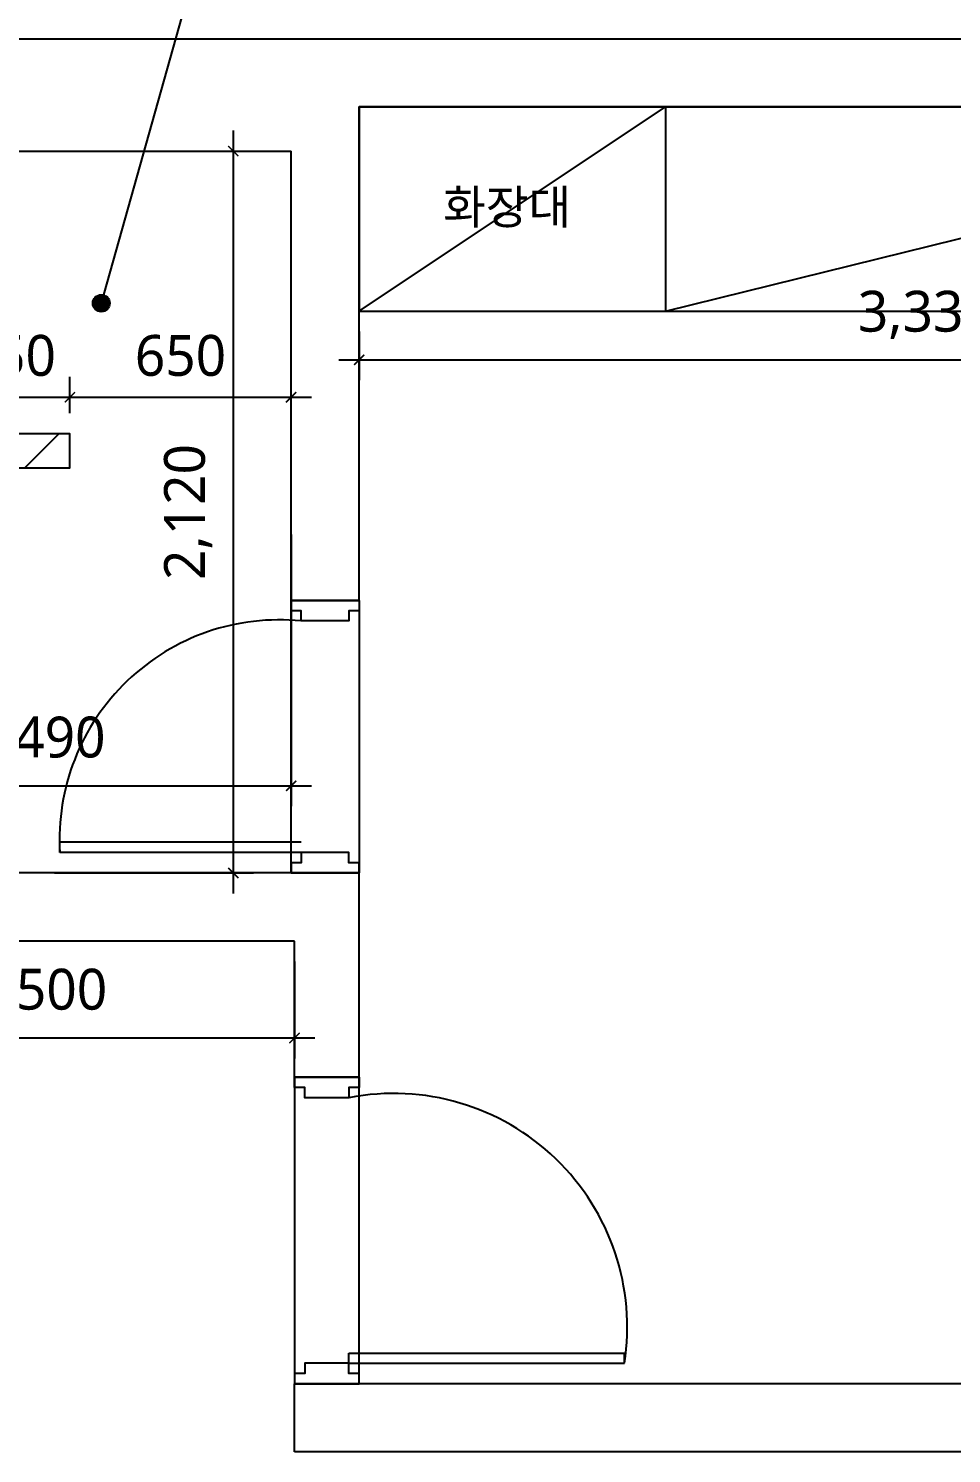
# Model space of a CAD drawing. Header units: millimetres. Extents: x 83042 to 109442, y 67232 to 86252.
# Drawn here: x 94862 to 97574, y 78756 to 82941 of the extents above; entities that cross this region are included whole.
import ezdxf

# ---------------------------------------------------------------- set-up
doc = ezdxf.new("R2010")
doc.units = ezdxf.units.MM
doc.linetypes.add('ACAD_ISO04W100', pattern=[30, 24, -3, 0, -3])
for name, color, linetype in [('0-ELC TEXT', 7, 'Continuous'), ('06-FUR', 6, 'Continuous'), ('DIM', 7, 'Continuous'), ('F-WALL2', 3, 'Continuous'), ('text', 7, 'Continuous'), ('도면층2', 2, 'Continuous'), ('도면층4', 4, 'Continuous'), ('면적', 241, 'ACAD_ISO04W100')]:
    doc.layers.add(name, color=color, linetype=linetype)
doc.styles.add('HY 울릉도 L', font='malgun.ttf')
doc.styles.add('N 맑은고딕', font='malgun.ttf')
doc.styles.add('YOURNAME', font='malgun.ttf')
doc.dimstyles.new('60', dxfattribs={"dimscale": 60, "dimtxt": 2, "dimasz": 1, "dimexe": 1, "dimexo": 1, "dimgap": 1, "dimtad": 1, "dimdec": 0, "dimrnd": 0.05, "dimdsep": 46, "dimlunit": 6, "dimtxsty": 'HY 울릉도 L', "dimblk": 'ARCHTICK', "dimcen": 2.5, "dimdle": 1, "dimclrd": 133, "dimclre": 133, "dimclrt": 30, "dimadec": 0, "dimazin": 0, "dimtfac": 1, "dimtdec": 0, "dimtix": 1, "dimtmove": 2, "dimatfit": 3, "dimldrblk": 'ARCHTICK', "dimfxl": 1, "dimlwd": -1, "dimlwe": -1, "dimarcsym": 0})
doc.dimstyles.new('YOURNAME-50', dxfattribs={"dimscale": 50, "dimtxt": 1.8, "dimasz": 0.9, "dimexe": 1, "dimexo": 3, "dimgap": 0.7, "dimtad": 1, "dimdec": 0, "dimzin": 0, "dimdsep": 46, "dimtxsty": 'YOURNAME', "dimblk": 'ARCHTICK', "dimcen": 0, "dimclrd": 1, "dimclre": 1, "dimclrt": 7, "dimadec": 0, "dimazin": 0, "dimtfac": 1, "dimtdec": 0, "dimtix": 1, "dimtmove": 2, "dimatfit": 3, "dimldrblk": 'ARCHTICK', "dimfxl": 1, "dimtolj": 1, "dimtzin": 0, "dimarcsym": 0})

# ---------------------------------------------------------------- blocks, each defined once
blk = doc.blocks.new('_ARCHTICK')
at = {"color": 0, "linetype": 'ByBlock', "const_width": 0.075}
blk.add_lwpolyline([(-0.25, -0.25), (0.25, 0.25)], dxfattribs=at)
blk = doc.blocks.new('*D115')
at = {"layer": 'Defpoints', "color": 0, "transparency": 16777216}
for p in [(98984, 80611), (99164, 80611), (99164, 80522.5), (95664, 72291), (95664, 71841), (95793.1, 71841)]:
    blk.add_point(p, dxfattribs=at)
at = {"layer": 'DIM', "color": 133, "transparency": 16777216}
for p, q in [((95793.1, 72351), (95793.1, 71781)), ((95724, 72291), (95853.1, 72291)), ((95724, 71841), (95853.1, 71841))]:
    blk.add_line(p, q, dxfattribs=at)
at = {"layer": '면적', "color": 1, "lineweight": -2, "transparency": 16777216}
for p, q in [((98984, 80522.5), (98939, 80522.5)), ((98984, 80522.5), (99164, 80522.5)), ((99164, 80522.5), (99209, 80522.5)), ((98984, 80461), (98984, 80472.5)), ((99164, 80461), (99164, 80472.5))]:
    blk.add_line(p, q, dxfattribs=at)
at = {"layer": 'DIM', "color": 133, "transparency": 16777216, "xscale": 60, "yscale": 60, "zscale": 60}
for p, rotation in [((95793.1, 72291), 90), ((95793.1, 71841), 270)]:
    blk.add_blockref('_ARCHTICK', p, dxfattribs=dict(at, rotation=rotation))
at = {"layer": '면적', "color": 1, "lineweight": -2, "transparency": 16777216, "xscale": 45, "yscale": 45, "zscale": 45}
blk.add_blockref('_ARCHTICK', (98984, 80522.5), dxfattribs=at)
at = {"layer": '면적', "color": 1, "lineweight": -2, "transparency": 16777216, "xscale": 45, "yscale": 45, "zscale": 45, "rotation": 180}
blk.add_blockref('_ARCHTICK', (99164, 80522.5), dxfattribs=at)
at = {"layer": 'DIM', "color": 30, "transparency": 16777216, "insert": (95671.1, 72066), "char_height": 120, "attachment_point": 5, "rotation": 90, "style": 'HY 울릉도 L'}
blk.add_mtext('450', dxfattribs=at)
at = {"layer": '면적', "color": 7, "transparency": 16777216, "insert": (99074, 80602.5), "char_height": 90, "attachment_point": 5, "style": 'YOURNAME'}
blk.add_mtext('\\A1;180', dxfattribs=at)
blk = doc.blocks.new('*D124')
at = {"layer": 'Defpoints', "color": 0, "transparency": 16777216}
for p in [(95834, 82111), (99164, 82111), (99164, 81967.9)]:
    blk.add_point(p, dxfattribs=at)
at = {"layer": 'DIM', "color": 133, "transparency": 16777216}
for p, q in [((95834, 82051), (95834, 81907.9)), ((99164, 82051), (99164, 81907.9)), ((95774, 81967.9), (99224, 81967.9))]:
    blk.add_line(p, q, dxfattribs=at)
at = {"layer": 'DIM', "color": 133, "transparency": 16777216, "xscale": 60, "yscale": 60, "zscale": 60, "rotation": 180}
blk.add_blockref('_ARCHTICK', (95834, 81967.9), dxfattribs=at)
at = {"layer": 'DIM', "color": 133, "transparency": 16777216, "xscale": 60, "yscale": 60, "zscale": 60}
blk.add_blockref('_ARCHTICK', (99164, 81967.9), dxfattribs=at)
at = {"layer": 'DIM', "color": 30, "transparency": 16777216, "insert": (97499, 82099.9), "char_height": 120, "attachment_point": 5, "style": 'HY 울릉도 L'}
blk.add_mtext('3,330', dxfattribs=at)
blk = doc.blocks.new('*D125')
at = {"layer": 'Defpoints', "color": 0, "transparency": 16777216}
for p in [(94878.6, 82581), (94878.6, 80461), (95464, 80461)]:
    blk.add_point(p, dxfattribs=at)
at = {"layer": 'DIM', "color": 133, "transparency": 16777216}
for p, q in [((95464, 82641), (95464, 80401)), ((94938.6, 82581), (95524, 82581)), ((94938.6, 80461), (95524, 80461))]:
    blk.add_line(p, q, dxfattribs=at)
at = {"layer": 'DIM', "color": 133, "transparency": 16777216, "xscale": 60, "yscale": 60, "zscale": 60}
for p, rotation in [((95464, 82581), 90), ((95464, 80461), 270)]:
    blk.add_blockref('_ARCHTICK', p, dxfattribs=dict(at, rotation=rotation))
at = {"layer": 'DIM', "color": 30, "transparency": 16777216, "insert": (95331.6, 81521), "char_height": 120, "attachment_point": 5, "rotation": 90, "style": 'HY 울릉도 L'}
blk.add_mtext('2,120', dxfattribs=at)
blk = doc.blocks.new('*D126')
at = {"layer": 'Defpoints', "color": 0, "transparency": 16777216}
for p in [(94144, 81591), (95634, 81515.1), (95634, 80716.9)]:
    blk.add_point(p, dxfattribs=at)
at = {"layer": 'DIM', "color": 133, "transparency": 16777216}
for p, q in [((94144, 81531), (94144, 80656.9)), ((95634, 81455.1), (95634, 80656.9)), ((94084, 80716.9), (95694, 80716.9))]:
    blk.add_line(p, q, dxfattribs=at)
at = {"layer": 'DIM', "color": 133, "transparency": 16777216, "xscale": 60, "yscale": 60, "zscale": 60, "rotation": 180}
blk.add_blockref('_ARCHTICK', (94144, 80716.9), dxfattribs=at)
at = {"layer": 'DIM', "color": 133, "transparency": 16777216, "xscale": 60, "yscale": 60, "zscale": 60}
blk.add_blockref('_ARCHTICK', (95634, 80716.9), dxfattribs=at)
at = {"layer": 'DIM', "color": 30, "transparency": 16777216, "insert": (94889, 80849.3), "char_height": 120, "attachment_point": 5, "style": 'HY 울릉도 L'}
blk.add_mtext('1,490', dxfattribs=at)
blk = doc.blocks.new('*D140')
at = {"layer": 'Defpoints', "color": 0, "transparency": 16777216}
for p in [(94984, 81858.1), (94634, 81751), (94984, 81751)]:
    blk.add_point(p, dxfattribs=at)
at = {"layer": 'DIM', "color": 133, "transparency": 16777216}
for p, q in [((94634, 81811), (94634, 81918.1)), ((94984, 81811), (94984, 81918.1)), ((94634, 81858.1), (94574, 81858.1)), ((94634, 81858.1), (94984, 81858.1)), ((94984, 81858.1), (95044, 81858.1))]:
    blk.add_line(p, q, dxfattribs=at)
at = {"layer": 'DIM', "color": 133, "transparency": 16777216, "xscale": 60, "yscale": 60, "zscale": 60}
blk.add_blockref('_ARCHTICK', (94634, 81858.1), dxfattribs=at)
at = {"layer": 'DIM', "color": 133, "transparency": 16777216, "xscale": 60, "yscale": 60, "zscale": 60, "rotation": 180}
blk.add_blockref('_ARCHTICK', (94984, 81858.1), dxfattribs=at)
at = {"layer": 'DIM', "color": 30, "transparency": 16777216, "insert": (94809, 81980.1), "char_height": 120, "attachment_point": 5, "style": 'HY 울릉도 L'}
blk.add_mtext('350', dxfattribs=at)
blk = doc.blocks.new('*D141')
at = {"layer": 'Defpoints', "color": 0, "transparency": 16777216}
for p in [(95634, 81858.1), (94984, 81751), (95634, 81751)]:
    blk.add_point(p, dxfattribs=at)
at = {"layer": 'DIM', "color": 133, "transparency": 16777216}
for p, q in [((94984, 81811), (94984, 81918.1)), ((95634, 81811), (95634, 81918.1)), ((94924, 81858.1), (95694, 81858.1))]:
    blk.add_line(p, q, dxfattribs=at)
at = {"layer": 'DIM', "color": 133, "transparency": 16777216, "xscale": 60, "yscale": 60, "zscale": 60, "rotation": 180}
blk.add_blockref('_ARCHTICK', (94984, 81858.1), dxfattribs=at)
at = {"layer": 'DIM', "color": 133, "transparency": 16777216, "xscale": 60, "yscale": 60, "zscale": 60}
blk.add_blockref('_ARCHTICK', (95634, 81858.1), dxfattribs=at)
at = {"layer": 'DIM', "color": 30, "transparency": 16777216, "insert": (95309, 81980.1), "char_height": 120, "attachment_point": 5, "style": 'HY 울릉도 L'}
blk.add_mtext('650', dxfattribs=at)
blk = doc.blocks.new('*D143')
at = {"layer": 'Defpoints', "color": 0, "transparency": 16777216}
for p in [(94144, 80261), (95644, 80261), (95644, 79976.4)]:
    blk.add_point(p, dxfattribs=at)
at = {"layer": 'DIM', "color": 133, "transparency": 16777216}
for p, q in [((94144, 80201), (94144, 79916.4)), ((95644, 80201), (95644, 79916.4)), ((94084, 79976.4), (95704, 79976.4))]:
    blk.add_line(p, q, dxfattribs=at)
at = {"layer": 'DIM', "color": 133, "transparency": 16777216, "xscale": 60, "yscale": 60, "zscale": 60, "rotation": 180}
blk.add_blockref('_ARCHTICK', (94144, 79976.4), dxfattribs=at)
at = {"layer": 'DIM', "color": 133, "transparency": 16777216, "xscale": 60, "yscale": 60, "zscale": 60}
blk.add_blockref('_ARCHTICK', (95644, 79976.4), dxfattribs=at)
at = {"layer": 'DIM', "color": 30, "transparency": 16777216, "insert": (94894, 80108.8), "char_height": 120, "attachment_point": 5, "style": 'HY 울릉도 L'}
blk.add_mtext('1,500', dxfattribs=at)

msp = doc.modelspace()

# ---------------------------------------------------------------- hatches: boundary and pattern name
at = {"layer": '0-ELC TEXT'}
h = msp.add_hatch(color=256, dxfattribs=at)
h.dxf.hatch_style = 1
edge = h.paths.add_edge_path()
edge.add_arc((95076.4, 82134.3), 25, 90, 450, ccw=False)
at = {"layer": 'F-WALL2'}
h = msp.add_hatch(dxfattribs=at)
h.set_pattern_fill('ANSI31', color=256, scale=30)
h.paths.add_polyline_path([(94984, 81651), (94984, 81751), (94634, 81751), (94634, 81651)])

# ---------------------------------------------------------------- linework, layer by layer
at = {"layer": '0-ELC TEXT'}
msp.add_line((95378.1, 83211), (95076.4, 82134.3), dxfattribs=at)
msp.add_circle((95076.4, 82134.3), 25, dxfattribs=at)
at = {"layer": '06-FUR'}
for p, q in [((95834, 82711), (96734, 82711)), ((95834, 82111), (96734, 82711)), ((96734, 82711), (96734, 82111)), ((96734, 82111), (99164, 82711))]:
    msp.add_line(p, q, dxfattribs=at)
msp.add_lwpolyline([(95834, 82111), (99164, 82111), (99164, 82711), (95834, 82711)], close=True, dxfattribs=at)
at = {"layer": 'F-WALL2'}
msp.add_lwpolyline([(94634, 81651), (94984, 81651), (94984, 81751), (94634, 81751)], close=True, dxfattribs=at)
at = {"layer": '도면층2'}
for p, q in [((89674, 82911), (100534, 82911)), ((95834, 81261), (95834, 82711)), ((95834, 82711), (99164, 82711)), ((94634, 82581), (95634, 82581)), ((95634, 81261), (95634, 82581)), ((95834, 81261), (95634, 81261)), ((95634, 80461), (94144, 80461)), ((95834, 80461), (95634, 80461)), ((95834, 79861), (95834, 80461)), ((95644, 80261), (94144, 80261)), ((95644, 79861), (95644, 80261)), ((95834, 79861), (95644, 79861)), ((99364, 78961), (95644, 78961)), ((95644, 78761), (95644, 78961)), ((99364, 78761), (95644, 78761))]:
    msp.add_line(p, q, dxfattribs=at)
at = {"layer": '도면층4'}
for p, q in [((95634, 80461), (95634, 81261)), ((95634, 81261), (95834, 81261)), ((95834, 81261), (95634, 81261)), ((95834, 81261), (95834, 80461)), ((94954, 80521), (94954, 80551)), ((95664, 80521), (94954, 80521)), ((95664, 80551), (94954.6, 80551)), ((95834, 80461), (95634, 80461)), ((95644, 79861), (95644, 78961)), ((95834, 79861), (95644, 79861)), ((95834, 78961), (95834, 79861)), ((95804, 79051), (96613.5, 79051)), ((95804, 79021), (95804, 79051)), ((95804, 79021), (96614, 79021)), ((96614, 79021), (96614, 79051)), ((95644, 78961), (95834, 78961)), ((95834, 78961), (95644, 78961))]:
    msp.add_line(p, q, dxfattribs=at)
for points in [[(95834, 81261), (95834, 81231), (95804, 81231), (95804, 81201), (95664, 81201), (95664, 81231), (95634, 81231), (95634, 81261), (95834, 81261)], [(95834, 80461), (95834, 80491), (95804, 80491), (95804, 80521), (95664, 80521), (95664, 80491), (95634, 80491), (95634, 80461), (95834, 80461)], [(95834, 79861), (95834, 79831), (95804, 79831), (95804, 79801), (95674, 79801), (95674, 79831), (95644, 79831), (95644, 79861), (95834, 79861)], [(95834, 78961), (95834, 78991), (95804, 78991), (95804, 79021), (95674, 79021), (95674, 78991), (95644, 78991), (95644, 78961), (95834, 78961)]]:
    msp.add_lwpolyline(points, dxfattribs=at)
for centre, radius, start, end in [((95598.9, 80558.9), 645.4, 84.2073, 183.3647), ((95935.2, 79127.1), 686.5, 351.1101, 101.0125)]:
    msp.add_arc(centre, radius, start, end, dxfattribs=at)

# ---------------------------------------------------------------- texts
at = {"layer": 'text', "insert": (96080.7, 82466.8), "char_height": 100, "attachment_point": 1, "style": 'N 맑은고딕'}
msp.add_mtext_dynamic_manual_height_columns('화장대', width=3709.595, gutter_width=303.7, heights=[65.5], dxfattribs=at)

# ---------------------------------------------------------------- dimensions: what is measured, and where the dimension line sits
at = {"layer": 'DIM'}
for base, p1, p2, picture, middle in [((95464, 80461), (94878.6, 82581), (94878.6, 80461), '*D125', (95331.6, 81521)), ((95793.1, 71841), (95664, 72291), (95664, 71841), '*D115', (95671.1, 72066))]:
    dim = msp.add_linear_dim(base=base, p1=p1, p2=p2, angle=90, dimstyle='60', dxfattribs=at)
    dim.commit()
    dim.dimension.update_dxf_attribs({"geometry": picture, "text_midpoint": middle})
for base, p1, p2, picture, middle in [((99164, 81967.9), (95834, 82111), (99164, 82111), '*D124', (97499, 82099.9)), ((94984, 81858.1), (94634, 81751), (94984, 81751), '*D140', (94809, 81980.1)), ((95634, 81858.1), (94984, 81751), (95634, 81751), '*D141', (95309, 81980.1)), ((95634, 80716.9), (94144, 81591), (95634, 81515.1), '*D126', (94889, 80849.3)), ((95644, 79976.4), (94144, 80261), (95644, 80261), '*D143', (94894, 80108.8))]:
    dim = msp.add_linear_dim(base=base, p1=p1, p2=p2, dimstyle='60', dxfattribs=at)
    dim.commit()
    dim.dimension.update_dxf_attribs({"geometry": picture, "text_midpoint": middle})
at = {"layer": '면적'}
dim = msp.add_linear_dim(base=(99164, 80522.5), p1=(98984, 80611), p2=(99164, 80611), dimstyle='YOURNAME-50', dxfattribs=at)
dim.commit()
dim.dimension.update_dxf_attribs({"geometry": '*D115', "text_midpoint": (99074, 80602.5)})

doc.saveas('drawing.dxf')
